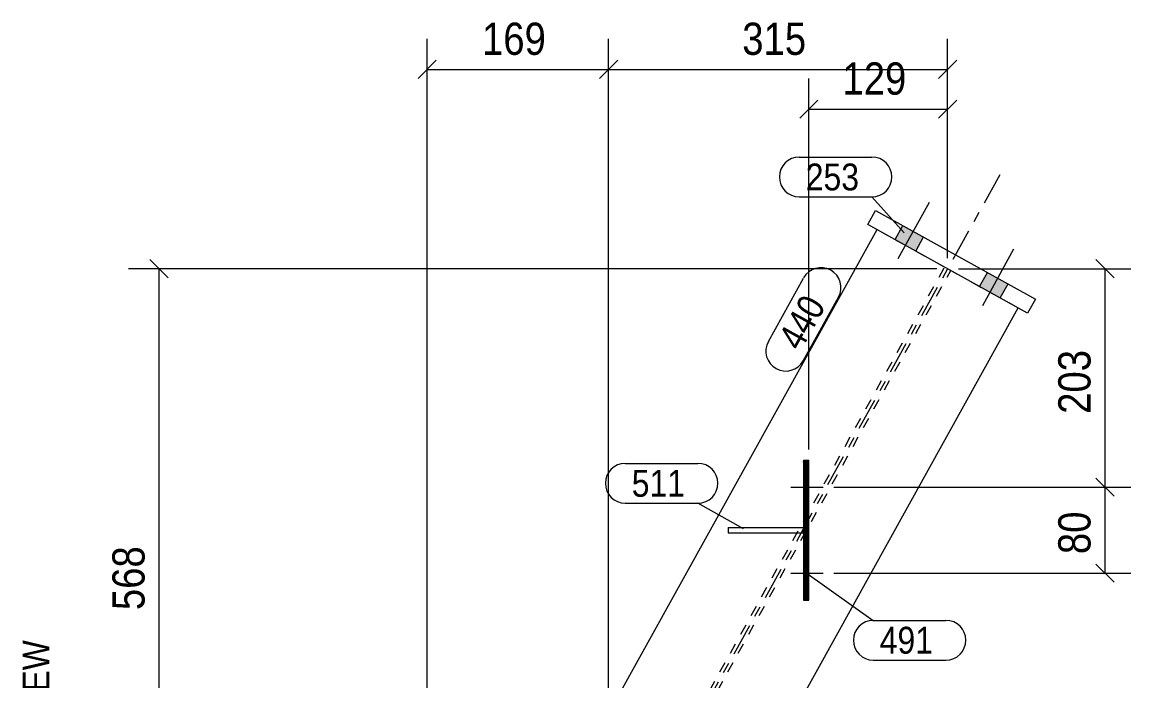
# Model space of a CAD drawing. Header units: millimetres. Extents: x 2 to 825, y 1 to 579.
# Drawn here: x 466 to 569.1, y 101.9 to 163.2 of the extents above; entities that cross this region are included whole.
import ezdxf

# ---------------------------------------------------------------- set-up
doc = ezdxf.new("R2010")
doc.units = ezdxf.units.MM
for name, pattern in [('XKITLINE00', [0]), ('XKITLINE01', [4, 1, -1, 1, -1]), ('XKITLINE03', [6, 3, -1, 1, -1])]:
    doc.linetypes.add(name, pattern=pattern)
for name, color, linetype, lineweight in [('Bolt', 3, 'Continuous', 0), ('Dimensions', 7, 'Continuous', 0), ('OtherObjectType', 7, 'Continuous', 0), ('Part', 2, 'Continuous', 0), ('PartMark', 7, 'Continuous', 0)]:
    doc.layers.add(name, color=color, linetype=linetype, lineweight=lineweight)
doc.styles.add('ARIAL', font='ARIAL.TTF')

# ---------------------------------------------------------------- blocks, each defined once
blk = doc.blocks.new('*A7')
at = {"layer": 'Part', "color": 7, "linetype": 'XKITLINE00', "lineweight": 0}
for p, q in [((538.67, 121.89), (539.17, 122.39)), ((538.67, 121.95), (539.11, 122.39)), ((538.67, 122.02), (539.04, 122.39)), ((538.67, 122.09), (538.97, 122.39)), ((538.67, 122.16), (538.9, 122.39)), ((538.67, 122.22), (538.84, 122.39)), ((538.67, 122.29), (538.77, 122.39)), ((538.67, 121.82), (539.17, 122.32)), ((538.67, 121.75), (539.17, 122.25)), ((538.67, 121.68), (539.17, 122.18)), ((538.67, 121.62), (539.17, 122.12)), ((538.67, 121.55), (539.17, 122.05)), ((538.67, 121.48), (539.17, 121.98)), ((538.67, 121.41), (539.17, 121.91)), ((538.67, 121.35), (539.17, 121.85)), ((538.67, 121.28), (539.17, 121.78)), ((538.67, 121.21), (539.17, 121.71)), ((538.69, 122.37), (538.7, 122.39)), ((538.67, 121.14), (539.17, 121.64)), ((538.67, 121.08), (539.17, 121.58)), ((538.67, 121.01), (539.17, 121.51)), ((538.67, 120.94), (539.17, 121.44)), ((538.67, 120.88), (539.17, 121.38)), ((538.67, 120.81), (539.17, 121.31)), ((538.67, 120.74), (539.17, 121.24)), ((538.67, 120.67), (539.17, 121.17)), ((538.67, 120.61), (539.17, 121.11)), ((538.67, 120.54), (539.17, 121.04)), ((538.67, 120.47), (539.17, 120.97)), ((538.67, 120.4), (539.17, 120.9)), ((538.67, 120.34), (539.17, 120.84)), ((538.67, 120.27), (539.17, 120.77)), ((538.67, 120.2), (539.17, 120.7)), ((538.67, 120.13), (539.17, 120.63)), ((538.67, 120.07), (539.17, 120.57)), ((538.67, 120), (539.17, 120.5)), ((538.67, 119.93), (539.17, 120.43)), ((538.67, 119.87), (539.17, 120.37)), ((538.67, 119.8), (539.17, 120.3)), ((538.67, 119.73), (539.17, 120.23)), ((538.67, 119.66), (539.17, 120.16)), ((538.67, 119.6), (539.17, 120.1)), ((538.67, 119.53), (539.17, 120.03)), ((538.67, 119.46), (539.17, 119.96)), ((538.67, 119.39), (539.17, 119.89)), ((538.67, 119.33), (539.17, 119.83)), ((538.67, 119.26), (539.17, 119.76)), ((538.67, 119.19), (539.17, 119.69)), ((538.67, 119.12), (539.17, 119.62)), ((538.67, 119.06), (539.17, 119.56)), ((538.67, 118.99), (539.17, 119.49)), ((538.67, 118.92), (539.17, 119.42)), ((538.67, 118.85), (539.17, 119.35)), ((538.67, 118.79), (539.17, 119.29)), ((538.67, 118.72), (539.17, 119.22)), ((538.67, 118.65), (539.17, 119.15)), ((538.67, 118.59), (539.17, 119.09)), ((538.67, 118.52), (539.17, 119.02)), ((538.67, 118.45), (539.17, 118.95)), ((538.67, 118.38), (539.17, 118.88)), ((538.67, 118.32), (539.17, 118.82)), ((538.67, 118.25), (539.17, 118.75)), ((538.67, 118.18), (539.17, 118.68)), ((538.67, 118.11), (539.17, 118.61)), ((538.67, 118.05), (539.17, 118.55)), ((538.67, 117.98), (539.17, 118.48)), ((538.67, 117.91), (539.17, 118.41)), ((538.67, 117.84), (539.17, 118.34)), ((538.67, 117.78), (539.17, 118.28)), ((538.67, 117.71), (539.17, 118.21)), ((538.67, 117.64), (539.17, 118.14)), ((538.67, 117.58), (539.17, 118.08)), ((538.67, 117.51), (539.17, 118.01)), ((538.67, 117.44), (539.17, 117.94)), ((538.67, 117.37), (539.17, 117.87)), ((538.67, 117.31), (539.17, 117.81)), ((538.67, 117.24), (539.17, 117.74)), ((538.67, 117.17), (539.17, 117.67)), ((538.67, 117.1), (539.17, 117.6)), ((538.67, 117.04), (539.17, 117.54)), ((538.67, 116.97), (539.17, 117.47)), ((538.67, 116.9), (539.17, 117.4)), ((538.67, 116.83), (539.17, 117.33)), ((538.67, 116.77), (539.17, 117.27)), ((538.67, 116.7), (539.17, 117.2)), ((538.67, 116.63), (539.17, 117.13)), ((538.67, 116.56), (539.17, 117.06)), ((538.67, 116.5), (539.17, 117)), ((538.67, 116.43), (539.17, 116.93)), ((538.67, 116.36), (539.17, 116.86)), ((538.67, 116.3), (539.17, 116.8)), ((538.67, 116.23), (539.17, 116.73)), ((538.67, 116.16), (539.17, 116.66)), ((538.67, 116.09), (539.17, 116.59)), ((538.67, 116.03), (539.17, 116.53)), ((538.67, 115.96), (539.17, 116.46)), ((538.67, 115.89), (539.17, 116.39)), ((538.67, 115.82), (539.17, 116.32)), ((538.67, 115.76), (539.17, 116.26)), ((538.67, 115.69), (539.17, 116.19)), ((538.67, 115.62), (539.17, 116.12)), ((538.67, 115.55), (539.17, 116.05)), ((538.67, 115.49), (539.17, 115.99)), ((538.67, 115.42), (539.17, 115.92)), ((538.67, 115.35), (539.17, 115.85)), ((538.67, 115.29), (539.17, 115.79)), ((538.67, 115.22), (539.17, 115.72)), ((538.67, 115.15), (539.17, 115.65)), ((538.67, 115.08), (539.17, 115.58)), ((538.67, 115.02), (539.17, 115.52)), ((538.67, 114.95), (539.17, 115.45)), ((538.67, 114.88), (539.17, 115.38)), ((538.67, 114.81), (539.17, 115.31)), ((538.67, 114.75), (539.17, 115.25)), ((538.67, 114.68), (539.17, 115.18)), ((538.67, 114.61), (539.17, 115.11)), ((538.67, 114.54), (539.17, 115.04)), ((538.67, 114.48), (539.17, 114.98)), ((538.67, 114.41), (539.17, 114.91)), ((538.67, 114.34), (539.17, 114.84)), ((538.67, 114.27), (539.17, 114.77)), ((538.67, 114.21), (539.17, 114.71)), ((538.67, 114.14), (539.17, 114.64)), ((538.67, 114.07), (539.17, 114.57)), ((538.67, 114.01), (539.17, 114.51)), ((538.67, 113.94), (539.17, 114.44)), ((538.67, 113.87), (539.17, 114.37)), ((538.67, 113.8), (539.17, 114.3)), ((538.67, 113.74), (539.17, 114.24)), ((538.67, 113.67), (539.17, 114.17)), ((538.67, 113.6), (539.17, 114.1)), ((538.67, 113.53), (539.17, 114.03)), ((538.67, 113.47), (539.17, 113.97)), ((538.67, 113.4), (539.17, 113.9)), ((538.67, 113.33), (539.17, 113.83)), ((538.67, 113.26), (539.17, 113.76)), ((538.67, 113.2), (539.17, 113.7)), ((538.67, 113.13), (539.17, 113.63)), ((538.67, 113.06), (539.17, 113.56)), ((538.67, 113), (539.17, 113.5)), ((538.67, 112.93), (539.17, 113.43)), ((538.67, 112.86), (539.17, 113.36)), ((538.67, 112.79), (539.17, 113.29)), ((538.67, 112.73), (539.17, 113.23)), ((538.67, 112.66), (539.17, 113.16)), ((538.67, 112.59), (539.17, 113.09)), ((538.67, 112.52), (539.17, 113.02)), ((538.67, 112.46), (539.17, 112.96)), ((538.67, 112.39), (539.17, 112.89)), ((538.67, 112.32), (539.17, 112.82)), ((538.67, 112.25), (539.17, 112.75)), ((538.67, 112.19), (539.17, 112.69)), ((538.67, 112.12), (539.17, 112.62)), ((538.67, 112.05), (539.17, 112.55)), ((538.67, 111.98), (539.17, 112.48)), ((538.67, 111.92), (539.17, 112.42)), ((538.67, 111.85), (539.17, 112.35)), ((538.67, 111.78), (539.17, 112.28)), ((538.67, 111.72), (539.17, 112.22)), ((538.67, 111.65), (539.17, 112.15)), ((538.67, 111.58), (539.17, 112.08)), ((538.67, 111.51), (539.17, 112.01)), ((538.67, 111.45), (539.17, 111.95)), ((538.67, 111.38), (539.17, 111.88)), ((538.67, 111.31), (539.17, 111.81)), ((538.67, 111.24), (539.17, 111.74)), ((538.67, 111.18), (539.17, 111.68)), ((538.67, 111.11), (539.17, 111.61)), ((538.67, 111.04), (539.17, 111.54)), ((538.67, 110.97), (539.17, 111.47)), ((538.67, 110.91), (539.17, 111.41)), ((538.67, 110.84), (539.17, 111.34)), ((538.67, 110.77), (539.17, 111.27)), ((538.67, 110.71), (539.17, 111.21)), ((538.67, 110.64), (539.17, 111.14)), ((538.67, 110.57), (539.17, 111.07)), ((538.67, 110.5), (539.17, 111)), ((538.67, 110.44), (539.17, 110.94)), ((538.67, 110.37), (539.17, 110.87)), ((538.67, 110.3), (539.17, 110.8)), ((538.67, 110.23), (539.17, 110.73)), ((538.67, 110.17), (539.17, 110.67)), ((538.67, 110.1), (539.17, 110.6)), ((538.67, 110.03), (539.17, 110.53)), ((538.67, 109.96), (539.17, 110.46)), ((538.67, 109.9), (539.17, 110.4)), ((538.67, 109.83), (539.17, 110.33)), ((538.67, 109.76), (539.17, 110.26)), ((538.67, 109.69), (539.17, 110.19)), ((538.67, 109.63), (539.17, 110.13)), ((538.67, 109.56), (539.17, 110.06)), ((538.67, 109.49), (539.17, 109.99)), ((538.67, 109.43), (539.17, 109.93)), ((538.7, 109.39), (539.17, 109.86)), ((538.77, 109.39), (539.17, 109.79)), ((538.84, 109.39), (539.17, 109.72)), ((538.9, 109.39), (539.17, 109.66)), ((538.97, 109.39), (539.17, 109.59)), ((539.04, 109.39), (539.17, 109.52)), ((539.11, 109.39), (539.17, 109.45))]:
    blk.add_line(p, q, dxfattribs=at)
blk = doc.blocks.new('*A124')
at = {"layer": 'Bolt'}
for points in [[(547.2, 142.93), (547.92, 144.24), (549.85, 143.17), (549.12, 141.86)], [(547.2, 142.93), (547.92, 144.24), (549.85, 143.17), (549.12, 141.86)], [(547.2, 142.93), (547.92, 144.24), (549.85, 143.17), (549.12, 141.86)], [(555.06, 138.56), (555.79, 139.87), (557.72, 138.8), (556.99, 137.49)], [(555.06, 138.56), (555.79, 139.87), (557.72, 138.8), (556.99, 137.49)], [(555.06, 138.56), (555.79, 139.87), (557.72, 138.8), (556.99, 137.49)]]:
    blk.add_hatch(color=3, dxfattribs=at).paths.add_polyline_path(points, flags=17)
at = {"layer": 'Bolt', "color": 3, "linetype": 'XKITLINE00', "lineweight": 0}
for p, q in [((547.48, 141.17), (550.39, 146.41)), ((547.48, 141.17), (550.39, 146.41)), ((547.48, 141.17), (550.39, 146.41)), ((547.2, 142.93), (547.92, 144.24)), ((547.2, 142.93), (547.92, 144.24)), ((547.2, 142.93), (547.92, 144.24)), ((549.12, 141.86), (549.85, 143.17)), ((549.12, 141.86), (549.85, 143.17)), ((549.12, 141.86), (549.85, 143.17)), ((555.35, 136.8), (558.26, 142.05)), ((555.35, 136.8), (558.26, 142.05)), ((555.35, 136.8), (558.26, 142.05)), ((555.06, 138.56), (555.79, 139.87)), ((555.06, 138.56), (555.79, 139.87)), ((555.06, 138.56), (555.79, 139.87)), ((556.99, 137.49), (557.72, 138.8)), ((556.99, 137.49), (557.72, 138.8)), ((556.99, 137.49), (557.72, 138.8))]:
    blk.add_line(p, q, dxfattribs=at)
blk = doc.blocks.new('*A126')
at = {"layer": 'Bolt'}
for points in [[(539.17, 119.19), (538.67, 119.19), (538.67, 120.59), (539.17, 120.59)], [(539.17, 119.19), (538.67, 119.19), (538.67, 120.59), (539.17, 120.59)], [(539.17, 111.19), (538.67, 111.19), (538.67, 112.59), (539.17, 112.59)], [(539.17, 111.19), (538.67, 111.19), (538.67, 112.59), (539.17, 112.59)]]:
    blk.add_hatch(color=3, dxfattribs=at).paths.add_polyline_path(points, flags=17)
at = {"layer": 'Bolt', "color": 3, "linetype": 'XKITLINE00', "lineweight": 0}
for p, q in [((537.51, 119.89), (540.51, 119.89)), ((537.51, 119.89), (540.51, 119.89)), ((538.67, 120.59), (539.17, 120.59)), ((538.67, 120.59), (539.17, 120.59)), ((538.67, 119.19), (539.17, 119.19)), ((538.67, 119.19), (539.17, 119.19)), ((538.67, 112.59), (539.17, 112.59)), ((538.67, 112.59), (539.17, 112.59)), ((537.51, 111.89), (540.51, 111.89)), ((537.51, 111.89), (540.51, 111.89)), ((538.67, 111.19), (539.17, 111.19)), ((538.67, 111.19), (539.17, 111.19))]:
    blk.add_line(p, q, dxfattribs=at)
blk = doc.blocks.new('*A131')
at = {"layer": 'Part', "color": 7, "linetype": 'XKITLINE03', "lineweight": 0}
blk.add_line((556.94, 148.95), (515.69, 74.63), dxfattribs=at)
at = {"layer": 'Part', "color": 2, "linetype": 'XKITLINE00', "lineweight": 0}
for p, q in [((516.87, 92.21), (545.53, 143.85)), ((534.03, 92.21), (558.65, 136.57)), ((516.63, 91.78), (516.87, 92.21)), ((516.87, 92.21), (534.03, 92.21)), ((524.84, 91.78), (525.08, 92.21)), ((525.58, 91.78), (525.82, 92.21)), ((533.79, 91.78), (534.03, 92.21))]:
    blk.add_line(p, q, dxfattribs=at)
at = {"layer": 'Part', "color": 7, "linetype": 'XKITLINE01', "lineweight": 0}
for p, q in [((545.53, 143.85), (558.65, 136.57)), ((525.08, 92.21), (551.81, 140.37)), ((525.82, 92.21), (552.38, 140.05)), ((520.18, 83.38), (525.08, 92.21)), ((511.97, 83.38), (516.63, 91.78)), ((525.58, 91.78), (520.92, 83.38)), ((520.92, 83.38), (525.58, 91.78)), ((529.12, 83.38), (533.79, 91.78)), ((511.97, 83.38), (529.12, 83.38))]:
    blk.add_line(p, q, dxfattribs=at)
blk = doc.blocks.new('*A132')
at = {"layer": 'Part', "color": 2, "linetype": 'XKITLINE00', "lineweight": 0}
for p, q in [((544.66, 144.33), (545.39, 145.64)), ((545.39, 145.64), (560.25, 137.39)), ((559.52, 136.08), (544.66, 144.33)), ((560.25, 137.39), (559.52, 136.08))]:
    blk.add_line(p, q, dxfattribs=at)
blk = doc.blocks.new('*A137')
at = {"layer": 'Part', "color": 2, "linetype": 'XKITLINE00', "lineweight": 0}
for p, q in [((538.67, 122.39), (539.17, 122.39)), ((538.67, 122.39), (538.67, 109.39)), ((539.17, 109.39), (539.17, 122.39)), ((538.67, 109.39), (539.17, 109.39))]:
    blk.add_line(p, q, dxfattribs=at)
blk = doc.blocks.new('*A138')
at = {"layer": 'Part', "color": 2, "linetype": 'XKITLINE00', "lineweight": 0}
for p, q in [((531.67, 116.14), (538.67, 116.14)), ((531.67, 116.14), (531.67, 115.64)), ((531.67, 115.64), (538.67, 115.64))]:
    blk.add_line(p, q, dxfattribs=at)
at = {"layer": 'Part', "color": 7, "linetype": 'XKITLINE01', "lineweight": 0}
for p, q in [((538.67, 116.14), (538.67, 115.64)), ((538.67, 115.64), (538.67, 116.14))]:
    blk.add_line(p, q, dxfattribs=at)
blk = doc.blocks.new('*A334')
at = {"layer": 'Dimensions', "color": 7, "linetype": 'XKITLINE00', "lineweight": 0}
for p, q in [((539.17, 123.39), (539.17, 157.91)), ((552.09, 141.21), (552.09, 157.91)), ((540.02, 155.9), (538.33, 154.21)), ((552.94, 155.9), (551.24, 154.21)), ((539.17, 155.06), (552.09, 155.06))]:
    blk.add_line(p, q, dxfattribs=at)
at = {"layer": 'Dimensions', "color": 3}
for p in [(539.17, 155.06), (552.09, 155.06)]:
    blk.add_point(p, dxfattribs=at)
at = {"layer": 'Dimensions', "color": 3, "style": 'ARIAL', "width": 0.85}
blk.add_text('129', height=3, dxfattribs=at).set_placement((542.3, 156.41))
blk = doc.blocks.new('*A335')
at = {"layer": 'Dimensions', "color": 7, "linetype": 'XKITLINE00', "lineweight": 0}
for p, q in [((565.88, 120.73), (567.58, 119.04)), ((541.51, 119.89), (569.13, 119.89)), ((566.73, 111.89), (566.73, 119.89)), ((565.88, 112.73), (567.58, 111.04)), ((541.51, 111.89), (569.13, 111.89))]:
    blk.add_line(p, q, dxfattribs=at)
at = {"layer": 'Dimensions', "color": 3}
for p in [(566.73, 119.89), (566.73, 111.89)]:
    blk.add_point(p, dxfattribs=at)
at = {"layer": 'Dimensions', "color": 3, "style": 'ARIAL', "width": 0.85}
blk.add_text('80', height=3, rotation=90.0002, dxfattribs=at).set_placement((565.38, 113.66))
blk = doc.blocks.new('*A336')
at = {"layer": 'Dimensions', "color": 7, "linetype": 'XKITLINE00', "lineweight": 0}
for p, q in [((565.88, 141.06), (567.58, 139.36)), ((553.09, 140.21), (569.13, 140.21)), ((566.73, 119.89), (566.73, 140.21)), ((565.88, 120.73), (567.58, 119.04)), ((541.51, 119.89), (569.13, 119.89))]:
    blk.add_line(p, q, dxfattribs=at)
at = {"layer": 'Dimensions', "color": 3}
for p in [(566.73, 140.21), (566.73, 119.89)]:
    blk.add_point(p, dxfattribs=at)
at = {"layer": 'Dimensions', "color": 3, "style": 'ARIAL', "width": 0.85}
blk.add_text('203', height=3, rotation=90.0002, dxfattribs=at).set_placement((565.38, 126.71))
blk = doc.blocks.new('*A337')
at = {"layer": 'Dimensions', "color": 7, "linetype": 'XKITLINE00', "lineweight": 0}
for p, q in [((503.67, 92.78), (503.67, 161.61)), ((520.55, 84.38), (520.55, 161.61)), ((504.52, 159.61), (502.82, 157.91)), ((521.4, 159.61), (519.7, 157.91)), ((503.67, 158.76), (520.55, 158.76))]:
    blk.add_line(p, q, dxfattribs=at)
at = {"layer": 'Dimensions', "color": 3}
for p in [(503.67, 158.76), (520.55, 158.76)]:
    blk.add_point(p, dxfattribs=at)
at = {"layer": 'Dimensions', "color": 3, "style": 'ARIAL', "width": 0.85}
blk.add_text('169', height=3, dxfattribs=at).set_placement((508.77, 160.11))
blk = doc.blocks.new('*A338')
at = {"layer": 'Dimensions', "color": 7, "linetype": 'XKITLINE00', "lineweight": 0}
for p, q in [((520.55, 84.38), (520.55, 161.61)), ((552.09, 141.21), (552.09, 161.61)), ((521.4, 159.61), (519.7, 157.91)), ((552.94, 159.61), (551.24, 157.91)), ((520.55, 158.76), (552.09, 158.76))]:
    blk.add_line(p, q, dxfattribs=at)
at = {"layer": 'Dimensions', "color": 3}
for p in [(520.55, 158.76), (552.09, 158.76)]:
    blk.add_point(p, dxfattribs=at)
at = {"layer": 'Dimensions', "color": 3, "style": 'ARIAL', "width": 0.85}
blk.add_text('315', height=3, dxfattribs=at).set_placement((532.98, 160.11))
blk = doc.blocks.new('*A341')
at = {"layer": 'Dimensions', "color": 7, "linetype": 'XKITLINE00', "lineweight": 0}
for p, q in [((477.88, 141.06), (479.58, 139.36)), ((551.09, 140.21), (475.88, 140.21)), ((478.73, 83.38), (478.73, 140.21)), ((477.88, 84.22), (479.58, 82.53)), ((503.78, 83.38), (475.88, 83.38))]:
    blk.add_line(p, q, dxfattribs=at)
at = {"layer": 'Dimensions', "color": 3}
for p in [(478.73, 140.21), (478.73, 83.38)]:
    blk.add_point(p, dxfattribs=at)
at = {"layer": 'Dimensions', "color": 3, "style": 'ARIAL', "width": 0.85}
blk.add_text('568', height=3, rotation=90.0002, dxfattribs=at).set_placement((477.38, 108.45))
blk = doc.blocks.new('*A348')
at = {"layer": 'PartMark', "color": 7, "linetype": 'XKITLINE00', "lineweight": 0}
for p, q in [((535.41, 133.44), (538.69, 139.35)), ((538.65, 131.64), (541.93, 137.56))]:
    blk.add_line(p, q, dxfattribs=at)
for centre, start, end in [((540.31, 138.46), 330.9673, 150.9673), ((537.03, 132.54), 150.9673, 330.9673)]:
    blk.add_arc(centre, 1.85, start, end, dxfattribs=at)
at = {"layer": 'PartMark', "color": 3, "style": 'ARIAL', "width": 0.85}
blk.add_text('440', height=2.5, rotation=60.9684, dxfattribs=at).set_placement((538.41, 132.46))
blk = doc.blocks.new('*A349')
at = {"layer": 'PartMark', "color": 7, "linetype": 'XKITLINE00', "lineweight": 0}
for p, q in [((538.29, 150.6), (545.05, 150.6)), ((538.29, 146.9), (545.05, 146.9)), ((548.05, 143.55), (545.05, 146.9))]:
    blk.add_line(p, q, dxfattribs=at)
for centre, start, end in [((538.29, 148.75), 90, 270), ((545.05, 148.75), 270, 90)]:
    blk.add_arc(centre, 1.85, start, end, dxfattribs=at)
at = {"layer": 'PartMark', "color": 3, "style": 'ARIAL', "width": 0.85}
blk.add_text('253', height=2.5, dxfattribs=at).set_placement((538.89, 147.5))
blk = doc.blocks.new('*A354')
at = {"layer": 'PartMark', "color": 7, "linetype": 'XKITLINE00', "lineweight": 0}
for p, q in [((538.8, 112.02), (545.17, 107.5)), ((545.17, 107.5), (551.93, 107.5)), ((545.17, 103.8), (551.93, 103.8))]:
    blk.add_line(p, q, dxfattribs=at)
for centre, start, end in [((545.17, 105.65), 90, 270), ((551.93, 105.65), 270, 90)]:
    blk.add_arc(centre, 1.85, start, end, dxfattribs=at)
at = {"layer": 'PartMark', "color": 3, "style": 'ARIAL', "width": 0.85}
blk.add_text('491', height=2.5, dxfattribs=at).set_placement((545.77, 104.4))
blk = doc.blocks.new('*A355')
at = {"layer": 'PartMark', "color": 7, "linetype": 'XKITLINE00', "lineweight": 0}
for p, q in [((522.1, 122.1), (528.86, 122.1)), ((522.1, 118.4), (528.86, 118.4)), ((533.1, 116.01), (528.86, 118.4))]:
    blk.add_line(p, q, dxfattribs=at)
for centre, start, end in [((522.1, 120.25), 90, 270), ((528.86, 120.25), 270, 90)]:
    blk.add_arc(centre, 1.85, start, end, dxfattribs=at)
at = {"layer": 'PartMark', "color": 3, "style": 'ARIAL', "width": 0.85}
blk.add_text('511', height=2.5, dxfattribs=at).set_placement((522.7, 119))
blk = doc.blocks.new('*A359')
at = {"layer": 'OtherObjectType', "color": 7, "linetype": 'XKITLINE00', "lineweight": 0}
for p, q in [((470.4, 98.35), (470.4, 100.22)), ((470.4, 100.22), (472.28, 99.29)), ((472.28, 99.29), (470.4, 98.35)), ((472.28, 99.29), (472.28, 99.29)), ((525.44, 31.49), (526.38, 33.37)), ((526.38, 33.37), (527.32, 31.49)), ((526.38, 33.37), (526.38, 33.37)), ((527.32, 31.49), (525.44, 31.49)), ((518.41, 19.37), (525.09, 19.37))]:
    blk.add_line(p, q, dxfattribs=at)
at = {"layer": 'OtherObjectType', "color": 7, "style": 'ARIAL', "width": 0.85}
blk.add_text('TOP VIEW', height=2.5, rotation=90, dxfattribs=at).set_placement((468.53, 91.14))
for s, p in [('FRONT VIEW', (515.92, 27.12)), ('F', (518.41, 20.12)), ('F', (523.06, 20.12)), ('-', (521.2, 20.12))]:
    blk.add_text(s, height=2.5, dxfattribs=at).set_placement(p)

msp = doc.modelspace()

# ---------------------------------------------------------------- block references
at = {"lineweight": 0}
for name in ['*A337', '*A338', '*A334', '*A349', '*A131', '*A132', '*A124', '*A341', '*A348', '*A336', '*A355', '*A7', '*A137', '*A335', '*A126', '*A138', '*A354']:
    msp.add_blockref(name, (0, 0), dxfattribs=at)
at = {"layer": 'OtherObjectType', "lineweight": 0}
msp.add_blockref('*A359', (0, 0), dxfattribs=at)

doc.saveas('drawing.dxf')
